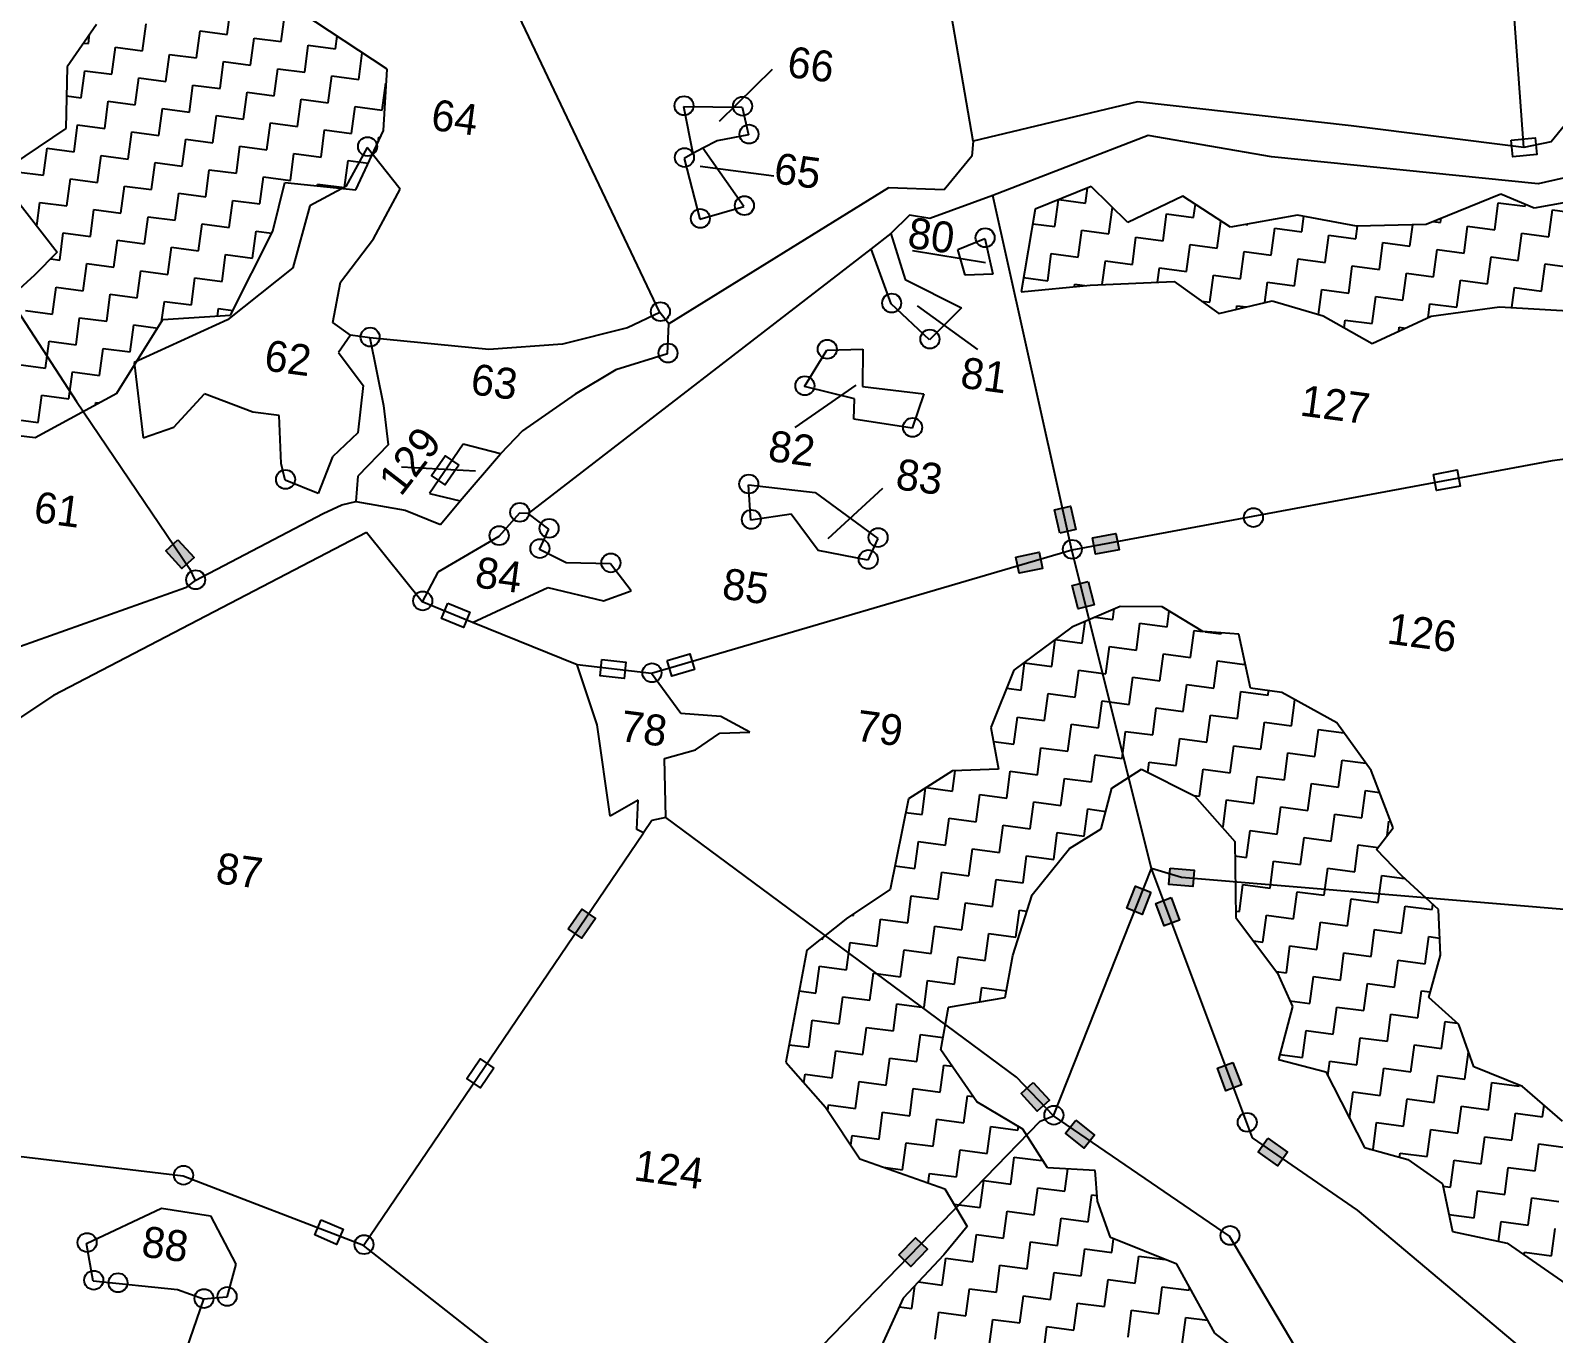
# Model space of a CAD drawing. Header units: metres. Extents: x 291285 to 296393, y 1982985 to 1990470.
# Drawn here: x 293121 to 294033, y 1985401 to 1986181 of the extents above; entities that cross this region are included whole.
import ezdxf

# ---------------------------------------------------------------- set-up
doc = ezdxf.new("R2010")
doc.units = ezdxf.units.M
for name, color, linetype in [('POLY_HATCH', 12, 'Continuous'), ('POLY_PARCEL', 6, 'Continuous'), ('POLY_WATER', 4, 'Continuous'), ('SYM_STONE', 1, 'Continuous'), ('TEXT_PARCEL', 7, 'Continuous')]:
    doc.layers.add(name, color=color, linetype=linetype)
doc.styles.get("Standard").update_dxf_attribs({"font": 'simplex.shx'})
doc.styles.add('TEXT_MAP', font='')
doc.styles.get('TEXT_MAP').set_extended_font_data('Kruti Dev 050')
doc.dimstyles.get("Standard").update_dxf_attribs({"dimtxt": 0.18, "dimasz": 0.18, "dimexe": 0.18, "dimexo": 0.0625, "dimgap": 0.09, "dimtad": 0, "dimtih": 1, "dimtoh": 1, "dimdec": 4, "dimzin": 0, "dimdsep": 46, "dimtxsty": 'Standard', "dimcen": 0.09, "dimadec": 0, "dimazin": 0, "dimtfac": 1, "dimtdec": 4, "dimtofl": 0, "dimtmove": 0, "dimatfit": 3, "dimfxl": 1, "dimtolj": 1, "dimtzin": 0, "dimarcsym": 0})

msp = doc.modelspace()

# ---------------------------------------------------------------- hatches: boundary and pattern name
for points in [[(293743.93, 1985896.41), (293734.26, 1985894.25), (293737.38, 1985880.28), (293747.05, 1985882.43)], [(293772.92, 1985870.32), (293771.1, 1985880.06), (293757.03, 1985877.44), (293758.84, 1985867.7)], [(293211.74, 1985859.04), (293219.08, 1985865.69), (293209.47, 1985876.31), (293202.13, 1985869.66)], [(293727.11, 1985859.21), (293725.07, 1985868.91), (293711.06, 1985865.95), (293713.1, 1985856.26)], [(293748.4, 1985834.95), (293758.01, 1985837.35), (293754.54, 1985851.24), (293744.93, 1985848.85)], [(293817.07, 1985668.7), (293817.9, 1985678.57), (293803.63, 1985679.78), (293802.8, 1985669.91)], [(293777.53, 1985655.72), (293786.74, 1985652.08), (293792.01, 1985665.4), (293782.8, 1985669.04)], [(293799.89, 1985645.19), (293809.17, 1985648.67), (293804.14, 1985662.08), (293794.87, 1985658.6)], [(293459.47, 1985649.53), (293451.35, 1985655.2), (293443.16, 1985643.45), (293451.28, 1985637.78)], [(293836.88, 1985546.5), (293846.16, 1985549.97), (293841.13, 1985563.38), (293831.86, 1985559.91)], [(293723.98, 1985534.21), (293731.27, 1985540.91), (293721.58, 1985551.45), (293714.29, 1985544.75)], [(293752.01, 1985512.2), (293758.21, 1985519.93), (293747.04, 1985528.89), (293740.84, 1985521.17)], [(293867.92, 1985501.62), (293873.71, 1985509.66), (293862.09, 1985518.02), (293856.3, 1985509.98)], [(293658.17, 1985451.62), (293651.06, 1985458.52), (293641.09, 1985448.24), (293648.2, 1985441.34)]]:
    msp.add_hatch(color=256).paths.add_polyline_path(points)

# ---------------------------------------------------------------- linework, layer by layer
for points in [[(294007.76, 1986115.43), (294022.01, 1986116.88), (294023.01, 1986107.02), (294008.76, 1986105.58)], [(293377.57, 1985920.91), (293369.45, 1985909.11), (293361.29, 1985914.73), (293369.41, 1985926.53)], [(293961.23, 1985915.47), (293975.31, 1985918.09), (293977.12, 1985908.35), (293963.05, 1985905.73)], [(293737.38, 1985880.28), (293734.26, 1985894.25), (293743.93, 1985896.41), (293747.05, 1985882.43)], [(293757.03, 1985877.44), (293771.1, 1985880.06), (293772.92, 1985870.32), (293758.84, 1985867.7)], [(293209.47, 1985876.31), (293219.08, 1985865.69), (293211.74, 1985859.04), (293202.13, 1985869.66)], [(293711.06, 1985865.95), (293725.07, 1985868.91), (293727.11, 1985859.21), (293713.1, 1985856.26)], [(293754.54, 1985851.24), (293758.01, 1985837.35), (293748.4, 1985834.95), (293744.93, 1985848.85)], [(293370.97, 1985838.29), (293384.24, 1985832.91), (293380.51, 1985823.73), (293367.24, 1985829.11)], [(293502.3, 1985804.08), (293516.04, 1985808.11), (293518.83, 1985798.61), (293505.09, 1985794.58)], [(293463.35, 1985804.63), (293477.59, 1985803.12), (293476.55, 1985793.27), (293462.31, 1985794.78)], [(293803.63, 1985679.78), (293817.9, 1985678.57), (293817.07, 1985668.7), (293802.8, 1985669.91)], [(293792.01, 1985665.4), (293786.74, 1985652.08), (293777.53, 1985655.72), (293782.8, 1985669.04)], [(293804.14, 1985662.08), (293809.17, 1985648.67), (293799.89, 1985645.19), (293794.87, 1985658.6)], [(293443.16, 1985643.45), (293451.35, 1985655.2), (293459.47, 1985649.53), (293451.28, 1985637.78)], [(293398.65, 1985559.97), (293390.52, 1985548.18), (293382.36, 1985553.8), (293390.49, 1985565.59)], [(293841.13, 1985563.38), (293846.16, 1985549.97), (293836.88, 1985546.5), (293831.86, 1985559.91)], [(293721.58, 1985551.45), (293731.27, 1985540.91), (293723.98, 1985534.21), (293714.29, 1985544.75)], [(293747.04, 1985528.89), (293758.21, 1985519.93), (293752.01, 1985512.2), (293740.84, 1985521.17)], [(293862.09, 1985518.02), (293873.71, 1985509.66), (293867.92, 1985501.62), (293856.3, 1985509.98)], [(293295.3, 1985469.26), (293308.43, 1985463.56), (293304.48, 1985454.47), (293291.35, 1985460.18)], [(293641.09, 1985448.24), (293651.06, 1985458.52), (293658.17, 1985451.62), (293648.2, 1985441.34)]]:
    msp.add_lwpolyline(points, close=True)
at = {"layer": 'POLY_HATCH', "linetype": 'Continuous'}
for p, q in [((293238.93, 1986178.79), (293241.07, 1986194.98)), ((293271.31, 1986174.51), (293273.45, 1986190.7)), ((293155.82, 1986173.31), (293156.57, 1986178.98)), ((293188.2, 1986169.03), (293190.35, 1986185.22)), ((293220.59, 1986164.74), (293222.73, 1986180.93)), ((293222.73, 1986180.93), (293238.93, 1986178.79)), ((293152.94, 1986173.69), (293155.82, 1986173.31)), ((293169.87, 1986154.98), (293172.01, 1986171.17)), ((293172.01, 1986171.17), (293188.2, 1986169.03)), ((293252.98, 1986160.46), (293255.12, 1986176.65)), ((293255.12, 1986176.65), (293271.31, 1986174.51)), ((293285.36, 1986156.17), (293287.5, 1986172.36)), ((293287.5, 1986172.36), (293303.7, 1986170.22)), ((293303.7, 1986170.22), (293304.69, 1986177.71)), ((293202.25, 1986150.69), (293204.4, 1986166.88)), ((293204.4, 1986166.88), (293220.59, 1986164.74)), ((293234.64, 1986146.4), (293236.78, 1986162.6)), ((293236.78, 1986162.6), (293252.98, 1986160.46)), ((293317.75, 1986151.89), (293319.85, 1986167.75)), ((293151.53, 1986140.92), (293153.67, 1986157.12)), ((293153.67, 1986157.12), (293169.87, 1986154.98)), ((293183.92, 1986136.64), (293186.06, 1986152.83)), ((293186.06, 1986152.83), (293202.25, 1986150.69)), ((293267.03, 1986142.12), (293269.17, 1986158.31)), ((293269.17, 1986158.31), (293285.36, 1986156.17)), ((293299.41, 1986137.83), (293301.56, 1986154.03)), ((293301.56, 1986154.03), (293317.75, 1986151.89)), ((293216.3, 1986132.35), (293218.45, 1986148.55)), ((293218.45, 1986148.55), (293234.64, 1986146.4)), ((293248.69, 1986128.07), (293250.83, 1986144.26)), ((293250.83, 1986144.26), (293267.03, 1986142.12)), ((293331.8, 1986133.55), (293333.94, 1986149.74)), ((293333.94, 1986149.74), (293334.21, 1986149.71)), ((293142.78, 1986142.08), (293151.53, 1986140.92)), ((293165.58, 1986122.59), (293167.73, 1986138.78)), ((293167.73, 1986138.78), (293183.92, 1986136.64)), ((293197.97, 1986118.3), (293200.11, 1986134.5)), ((293200.11, 1986134.5), (293216.3, 1986132.35)), ((293281.08, 1986123.78), (293283.22, 1986139.98)), ((293283.22, 1986139.98), (293299.41, 1986137.83)), ((293313.46, 1986119.5), (293315.61, 1986135.69)), ((293315.61, 1986135.69), (293331.8, 1986133.55)), ((293147.25, 1986108.54), (293149.39, 1986124.73)), ((293149.39, 1986124.73), (293165.58, 1986122.59)), ((293230.36, 1986114.02), (293232.5, 1986130.21)), ((293232.5, 1986130.21), (293248.69, 1986128.07)), ((293262.74, 1986109.73), (293264.88, 1986125.93)), ((293264.88, 1986125.93), (293281.08, 1986123.78)), ((293179.63, 1986104.25), (293181.78, 1986120.45)), ((293181.78, 1986120.45), (293197.97, 1986118.3)), ((293212.02, 1986099.97), (293214.16, 1986116.16)), ((293214.16, 1986116.16), (293230.36, 1986114.02)), ((293295.13, 1986105.45), (293297.27, 1986121.64)), ((293297.27, 1986121.64), (293313.46, 1986119.5)), ((293329.25, 1986114.29), (293329.66, 1986117.36)), ((293329.66, 1986117.36), (293330.62, 1986117.23)), ((293128.91, 1986094.49), (293131.05, 1986110.68)), ((293131.05, 1986110.68), (293147.25, 1986108.54)), ((293161.3, 1986090.2), (293163.44, 1986106.4)), ((293163.44, 1986106.4), (293179.63, 1986104.25)), ((293244.41, 1986095.68), (293246.55, 1986111.88)), ((293246.55, 1986111.88), (293262.74, 1986109.73)), ((293276.79, 1986091.4), (293278.93, 1986107.59)), ((293278.93, 1986107.59), (293295.13, 1986105.45)), ((293193.68, 1986085.92), (293195.83, 1986102.11)), ((293195.83, 1986102.11), (293212.02, 1986099.97)), ((293226.07, 1986081.63), (293228.21, 1986097.83)), ((293228.21, 1986097.83), (293244.41, 1986095.68)), ((293309.18, 1986087.11), (293311.32, 1986103.31)), ((293311.32, 1986103.31), (293323.4, 1986101.71)), ((293112.72, 1986096.63), (293128.91, 1986094.49)), ((293142.96, 1986076.15), (293145.1, 1986092.35)), ((293145.1, 1986092.35), (293161.3, 1986090.2)), ((293175.35, 1986071.87), (293177.49, 1986088.06)), ((293177.49, 1986088.06), (293193.68, 1986085.92)), ((293258.46, 1986077.35), (293260.6, 1986093.54)), ((293260.6, 1986093.54), (293276.79, 1986091.4)), ((293292.85, 1986088.23), (293292.99, 1986089.26)), ((293292.99, 1986089.26), (293309.18, 1986087.11)), ((293207.73, 1986067.58), (293209.88, 1986083.78)), ((293209.88, 1986083.78), (293226.07, 1986081.63)), ((293240.12, 1986063.3), (293242.26, 1986079.49)), ((293242.26, 1986079.49), (293258.46, 1986077.35)), ((293734.48, 1986063.79), (293736.61, 1986079.85)), ((293736.87, 1986079.95), (293752.82, 1986077.84)), ((293752.82, 1986077.84), (293754.01, 1986086.87)), ((293124.91, 1986064.23), (293126.77, 1986078.29)), ((293126.77, 1986078.29), (293142.96, 1986076.15)), ((293157.01, 1986057.82), (293159.16, 1986074.01)), ((293159.16, 1986074.01), (293175.35, 1986071.87)), ((293189.4, 1986053.53), (293191.54, 1986069.72)), ((293191.54, 1986069.72), (293207.73, 1986067.58)), ((293766.87, 1986059.51), (293768.96, 1986075.26)), ((293799.26, 1986055.22), (293801.4, 1986071.42)), ((293801.4, 1986071.42), (293817.59, 1986069.27)), ((293817.59, 1986069.27), (293818.63, 1986077.13)), ((293882.36, 1986060.7), (293883.59, 1986069.95)), ((293997.86, 1986061.9), (294000, 1986078.09)), ((294000, 1986078.09), (294016.19, 1986075.95)), ((294016.19, 1986075.95), (294016.32, 1986076.92)), ((294030.25, 1986057.61), (294032.39, 1986073.81)), ((294032.39, 1986073.81), (294048.58, 1986071.66)), ((293221.79, 1986049.25), (293223.93, 1986065.44)), ((293223.93, 1986065.44), (293240.12, 1986063.3)), ((293254.17, 1986044.96), (293256.31, 1986061.15)), ((293256.31, 1986061.15), (293265.61, 1986059.92)), ((293721.32, 1986065.54), (293734.48, 1986063.79)), ((293748.53, 1986045.46), (293750.68, 1986061.65)), ((293750.68, 1986061.65), (293766.87, 1986059.51)), ((293831.64, 1986050.94), (293833.79, 1986067.13)), ((293833.79, 1986067.13), (293833.91, 1986067.12)), ((293849.03, 1986065.11), (293849.98, 1986064.99)), ((293849.98, 1986064.99), (293850.02, 1986065.29)), ((293864.03, 1986046.65), (293866.17, 1986062.85)), ((293866.17, 1986062.85), (293882.36, 1986060.7)), ((293914.75, 1986056.42), (293915.77, 1986064.09)), ((293947.14, 1986052.13), (293948.82, 1986064.85)), ((293961.1, 1986066.76), (293965.47, 1986066.18)), ((293965.47, 1986066.18), (293965.8, 1986068.67)), ((293979.52, 1986047.85), (293981.67, 1986064.04)), ((293981.67, 1986064.04), (293997.86, 1986061.9)), ((293138.68, 1986043.77), (293140.82, 1986059.96)), ((293140.82, 1986059.96), (293157.01, 1986057.82)), ((293171.06, 1986039.48), (293173.21, 1986055.67)), ((293173.21, 1986055.67), (293189.4, 1986053.53)), ((293203.45, 1986035.2), (293205.59, 1986051.39)), ((293205.59, 1986051.39), (293221.79, 1986049.25)), ((293780.92, 1986041.17), (293783.06, 1986057.37)), ((293783.06, 1986057.37), (293799.26, 1986055.22)), ((293813.31, 1986036.89), (293815.45, 1986053.08)), ((293815.45, 1986053.08), (293831.64, 1986050.94)), ((293896.42, 1986042.37), (293898.56, 1986058.56)), ((293898.56, 1986058.56), (293914.75, 1986056.42)), ((293928.8, 1986038.08), (293930.94, 1986054.28)), ((293930.94, 1986054.28), (293947.14, 1986052.13)), ((294011.91, 1986043.56), (294014.05, 1986059.76)), ((294014.05, 1986059.76), (294030.25, 1986057.61)), ((293133.25, 1986044.48), (293138.68, 1986043.77)), ((293235.84, 1986030.91), (293237.98, 1986047.1)), ((293237.98, 1986047.1), (293254.17, 1986044.96)), ((293730.2, 1986031.41), (293732.34, 1986047.6)), ((293732.34, 1986047.6), (293748.53, 1986045.46)), ((293762.85, 1986029.09), (293764.73, 1986043.32)), ((293764.73, 1986043.32), (293780.92, 1986041.17)), ((293845.69, 1986032.6), (293847.84, 1986048.8)), ((293847.84, 1986048.8), (293864.03, 1986046.65)), ((293878.08, 1986028.32), (293880.22, 1986044.51)), ((293880.22, 1986044.51), (293896.42, 1986042.37)), ((293961.19, 1986033.8), (293963.33, 1986049.99)), ((293963.33, 1986049.99), (293979.52, 1986047.85)), ((293993.57, 1986029.51), (293995.72, 1986045.71)), ((293995.72, 1986045.71), (294011.91, 1986043.56)), ((293152.73, 1986025.43), (293154.87, 1986041.62)), ((293154.87, 1986041.62), (293171.06, 1986039.48)), ((293185.11, 1986021.15), (293187.26, 1986037.34)), ((293187.26, 1986037.34), (293203.45, 1986035.2)), ((293715.82, 1986033.31), (293730.2, 1986031.41)), ((293795.98, 1986030.49), (293797.11, 1986039.03)), ((293797.11, 1986039.03), (293813.31, 1986036.89)), ((293827.36, 1986018.55), (293829.5, 1986034.75)), ((293829.5, 1986034.75), (293845.69, 1986032.6)), ((293910.47, 1986024.03), (293912.61, 1986040.23)), ((293912.61, 1986040.23), (293928.8, 1986038.08)), ((293942.85, 1986019.75), (293944.99, 1986035.94)), ((293944.99, 1986035.94), (293961.19, 1986033.8)), ((294025.96, 1986025.23), (294028.1, 1986041.42)), ((294028.1, 1986041.42), (294044.3, 1986039.28)), ((293134.39, 1986011.38), (293136.53, 1986027.57)), ((293136.53, 1986027.57), (293152.73, 1986025.43)), ((293217.5, 1986016.86), (293219.64, 1986033.05)), ((293219.64, 1986033.05), (293235.84, 1986030.91)), ((293746.21, 1986027.86), (293746.39, 1986029.26)), ((293746.39, 1986029.26), (293752.42, 1986028.47)), ((293860.28, 1986018.29), (293861.89, 1986030.46)), ((293861.89, 1986030.46), (293878.08, 1986028.32)), ((293892.29, 1986011.17), (293894.27, 1986026.18)), ((293894.27, 1986026.18), (293910.47, 1986024.03)), ((293975.24, 1986015.46), (293977.38, 1986031.66)), ((293977.38, 1986031.66), (293993.57, 1986029.51)), ((294008.18, 1986015.35), (294009.77, 1986027.37)), ((294009.77, 1986027.37), (294025.96, 1986025.23)), ((293166.78, 1986007.09), (293168.92, 1986023.29)), ((293168.92, 1986023.29), (293185.11, 1986021.15)), ((293199.7, 1986006.84), (293201.31, 1986019)), ((293201.31, 1986019), (293217.5, 1986016.86)), ((293822.25, 1986019.23), (293827.36, 1986018.55)), ((293843.26, 1986014.24), (293843.55, 1986016.41)), ((293843.55, 1986016.41), (293849.22, 1986015.66)), ((293924.52, 1986005.7), (293926.66, 1986021.89)), ((293926.66, 1986021.89), (293942.85, 1986019.75)), ((293957.94, 1986009.27), (293959.05, 1986017.61)), ((293959.05, 1986017.61), (293975.24, 1986015.46)), ((293118.2, 1986013.52), (293134.39, 1986011.38)), ((293148.44, 1985993.04), (293150.59, 1986009.24)), ((293150.59, 1986009.24), (293166.78, 1986007.09)), ((293233.1, 1986010.26), (293233.69, 1986014.72)), ((293233.69, 1986014.72), (293242.29, 1986013.58)), ((293907.72, 1986003.28), (293908.32, 1986007.84)), ((293908.32, 1986007.84), (293924.52, 1986005.7)), ((293180.83, 1985988.76), (293182.97, 1986004.95)), ((293182.97, 1986004.95), (293197.32, 1986003.05)), ((293940.4, 1986001.18), (293940.71, 1986003.55)), ((293940.71, 1986003.55), (293944.47, 1986003.06)), ((293130.11, 1985978.99), (293132.25, 1985995.19)), ((293132.25, 1985995.19), (293148.44, 1985993.04)), ((293162.49, 1985974.71), (293164.64, 1985990.9)), ((293164.64, 1985990.9), (293180.83, 1985988.76)), ((293113.91, 1985981.14), (293130.11, 1985978.99)), ((293144.16, 1985960.66), (293146.3, 1985976.85)), ((293146.3, 1985976.85), (293162.49, 1985974.71)), ((293125.82, 1985946.61), (293127.96, 1985962.8)), ((293127.96, 1985962.8), (293144.16, 1985960.66)), ((293160.17, 1985957.17), (293160.35, 1985958.52)), ((293160.35, 1985958.52), (293162.2, 1985958.27)), ((293109.63, 1985948.75), (293125.82, 1985946.61)), ((293769.26, 1985828.52), (293770.1, 1985834.89)), ((293801.65, 1985824.23), (293802.9, 1985833.73)), ((293750.93, 1985814.47), (293752.63, 1985827.38)), ((293758.58, 1985829.93), (293769.26, 1985828.52)), ((293783.31, 1985810.18), (293785.45, 1985826.38)), ((293785.45, 1985826.38), (293801.65, 1985824.23)), ((293732.59, 1985800.42), (293734.73, 1985816.61)), ((293734.73, 1985816.61), (293750.93, 1985814.47)), ((293815.7, 1985805.9), (293817.84, 1985822.09)), ((293817.84, 1985822.09), (293822.88, 1985821.43)), ((293824.52, 1985821.21), (293834.03, 1985819.95)), ((293834.03, 1985819.95), (293834.11, 1985820.5)), ((293764.98, 1985796.13), (293767.12, 1985812.33)), ((293767.12, 1985812.33), (293783.31, 1985810.18)), ((293797.36, 1985791.85), (293799.5, 1985808.04)), ((293799.5, 1985808.04), (293815.7, 1985805.9)), ((293714.25, 1985786.37), (293716.4, 1985802.56)), ((293716.4, 1985802.56), (293732.59, 1985800.42)), ((293746.64, 1985782.08), (293748.78, 1985798.28)), ((293748.78, 1985798.28), (293764.98, 1985796.13)), ((293829.75, 1985787.56), (293831.89, 1985803.76)), ((293831.89, 1985803.76), (293848.08, 1985801.61)), ((293848.08, 1985801.61), (293848.25, 1985802.89)), ((293705.67, 1985787.5), (293714.25, 1985786.37)), ((293779.03, 1985777.8), (293781.17, 1985793.99)), ((293781.17, 1985793.99), (293797.36, 1985791.85)), ((293811.41, 1985773.51), (293813.56, 1985789.71)), ((293813.56, 1985789.71), (293829.75, 1985787.56)), ((293728.3, 1985768.03), (293730.45, 1985784.23)), ((293730.45, 1985784.23), (293746.64, 1985782.08)), ((293760.69, 1985763.75), (293762.83, 1985779.94)), ((293762.83, 1985779.94), (293779.03, 1985777.8)), ((293843.8, 1985769.23), (293845.94, 1985785.42)), ((293845.94, 1985785.42), (293862.13, 1985783.28)), ((293862.13, 1985783.28), (293862.49, 1985785.97)), ((293876.19, 1985764.94), (293878.25, 1985780.53)), ((293709.97, 1985753.98), (293712.11, 1985770.18)), ((293712.11, 1985770.18), (293728.3, 1985768.03)), ((293793.08, 1985759.46), (293795.22, 1985775.66)), ((293795.22, 1985775.66), (293811.41, 1985773.51)), ((293825.46, 1985755.18), (293827.61, 1985771.37)), ((293827.61, 1985771.37), (293843.8, 1985769.23)), ((293742.36, 1985749.7), (293744.5, 1985765.89)), ((293744.5, 1985765.89), (293760.69, 1985763.75)), ((293774.74, 1985745.41), (293776.88, 1985761.6)), ((293776.88, 1985761.6), (293793.08, 1985759.46)), ((293857.85, 1985750.89), (293859.99, 1985767.09)), ((293859.99, 1985767.09), (293876.19, 1985764.94)), ((293890.24, 1985746.61), (293892.38, 1985762.8)), ((293892.38, 1985762.8), (293907.61, 1985760.78)), ((293697.69, 1985755.61), (293709.97, 1985753.98)), ((293724.02, 1985735.65), (293726.16, 1985751.84)), ((293726.16, 1985751.84), (293742.36, 1985749.7)), ((293807.13, 1985741.13), (293809.27, 1985757.32)), ((293809.27, 1985757.32), (293825.46, 1985755.18)), ((293839.51, 1985736.84), (293841.66, 1985753.03)), ((293841.66, 1985753.03), (293857.85, 1985750.89)), ((293756.41, 1985731.36), (293758.55, 1985747.55)), ((293758.55, 1985747.55), (293774.74, 1985745.41)), ((293790.12, 1985737.1), (293790.93, 1985743.27)), ((293790.93, 1985743.27), (293807.13, 1985741.13)), ((293871.9, 1985732.56), (293874.04, 1985748.75)), ((293874.04, 1985748.75), (293890.24, 1985746.61)), ((293904.29, 1985728.27), (293906.43, 1985744.46)), ((293906.43, 1985744.46), (293920.73, 1985742.57)), ((293673.3, 1985725.88), (293674.9, 1985738.02)), ((293705.68, 1985721.6), (293707.83, 1985737.79)), ((293707.83, 1985737.79), (293724.02, 1985735.65)), ((293738.07, 1985717.31), (293740.21, 1985733.5)), ((293740.21, 1985733.5), (293756.41, 1985731.36)), ((293821.18, 1985722.79), (293823.32, 1985738.98)), ((293823.32, 1985738.98), (293839.51, 1985736.84)), ((293853.56, 1985718.51), (293855.71, 1985734.7)), ((293855.71, 1985734.7), (293871.9, 1985732.56)), ((293654.96, 1985711.83), (293657.06, 1985727.71)), ((293657.48, 1985727.97), (293673.3, 1985725.88)), ((293687.35, 1985707.55), (293689.49, 1985723.74)), ((293689.49, 1985723.74), (293705.68, 1985721.6)), ((293817.61, 1985723.26), (293821.18, 1985722.79)), ((293885.95, 1985714.22), (293888.09, 1985730.41)), ((293888.09, 1985730.41), (293904.29, 1985728.27)), ((293918.34, 1985709.94), (293920.48, 1985726.13)), ((293920.48, 1985726.13), (293928.9, 1985725.02)), ((293719.73, 1985703.26), (293721.88, 1985719.45)), ((293721.88, 1985719.45), (293738.07, 1985717.31)), ((293752.12, 1985698.98), (293754.26, 1985715.17)), ((293754.26, 1985715.17), (293764.97, 1985713.75)), ((293835.23, 1985704.46), (293837.37, 1985720.65)), ((293837.37, 1985720.65), (293853.56, 1985718.51)), ((293867.62, 1985700.17), (293869.76, 1985716.36)), ((293869.76, 1985716.36), (293885.95, 1985714.22)), ((293645.17, 1985713.13), (293654.96, 1985711.83)), ((293669.01, 1985693.49), (293671.16, 1985709.69)), ((293671.16, 1985709.69), (293687.35, 1985707.55)), ((293701.4, 1985689.21), (293703.54, 1985705.4)), ((293703.54, 1985705.4), (293719.73, 1985703.26)), ((293900, 1985695.89), (293902.14, 1985712.08)), ((293902.14, 1985712.08), (293918.34, 1985709.94)), ((293933.38, 1985699.09), (293934.53, 1985707.79)), ((293934.53, 1985707.79), (293935.54, 1985707.66)), ((293733.79, 1985684.92), (293735.93, 1985701.12)), ((293735.93, 1985701.12), (293752.12, 1985698.98)), ((293834.29, 1985704.58), (293835.23, 1985704.46)), ((293849.28, 1985686.12), (293851.42, 1985702.31)), ((293851.42, 1985702.31), (293867.62, 1985700.17)), ((293881.67, 1985681.83), (293883.81, 1985698.03)), ((293883.81, 1985698.03), (293900, 1985695.89)), ((293650.68, 1985679.44), (293652.82, 1985695.64)), ((293652.82, 1985695.64), (293669.01, 1985693.49)), ((293683.06, 1985675.16), (293685.21, 1985691.35)), ((293685.21, 1985691.35), (293701.4, 1985689.21)), ((293715.45, 1985670.87), (293717.59, 1985687.07)), ((293717.59, 1985687.07), (293733.79, 1985684.92)), ((293842.32, 1985687.04), (293849.28, 1985686.12)), ((293914.05, 1985677.55), (293916.19, 1985693.74)), ((293916.19, 1985693.74), (293928.05, 1985692.17)), ((293638.7, 1985681.03), (293650.68, 1985679.44)), ((293863.33, 1985667.78), (293865.47, 1985683.98)), ((293865.47, 1985683.98), (293881.67, 1985681.83)), ((293895.72, 1985663.5), (293897.86, 1985679.69)), ((293897.86, 1985679.69), (293914.05, 1985677.55)), ((293664.73, 1985661.11), (293666.87, 1985677.3)), ((293666.87, 1985677.3), (293683.06, 1985675.16)), ((293697.11, 1985656.82), (293699.26, 1985673.02)), ((293699.26, 1985673.02), (293715.45, 1985670.87)), ((293844.99, 1985653.73), (293847.14, 1985669.93)), ((293847.14, 1985669.93), (293863.33, 1985667.78)), ((293928.1, 1985659.21), (293930.25, 1985675.41)), ((293930.25, 1985675.41), (293943.9, 1985673.6)), ((293646.39, 1985647.06), (293648.53, 1985663.25)), ((293648.53, 1985663.25), (293664.73, 1985661.11)), ((293877.38, 1985649.45), (293879.52, 1985665.64)), ((293879.52, 1985665.64), (293895.72, 1985663.5)), ((293909.77, 1985645.16), (293911.91, 1985661.36)), ((293911.91, 1985661.36), (293928.1, 1985659.21)), ((293612.57, 1985651.53), (293614.01, 1985651.34)), ((293614.01, 1985651.34), (293614.17, 1985652.59)), ((293678.78, 1985642.77), (293680.92, 1985658.97)), ((293680.92, 1985658.97), (293697.11, 1985656.82)), ((293711.16, 1985638.49), (293713.31, 1985654.68)), ((293713.31, 1985654.68), (293717.88, 1985654.08)), ((293842.87, 1985654.02), (293844.99, 1985653.73)), ((293859.05, 1985635.4), (293861.19, 1985651.59)), ((293861.19, 1985651.59), (293877.38, 1985649.45)), ((293942.15, 1985640.88), (293944.3, 1985657.07)), ((293944.3, 1985657.07), (293960.49, 1985654.93)), ((293960.49, 1985654.93), (293960.91, 1985658.07)), ((293628.06, 1985633.01), (293630.2, 1985649.2)), ((293630.2, 1985649.2), (293646.39, 1985647.06)), ((293660.44, 1985628.72), (293662.59, 1985644.92)), ((293662.59, 1985644.92), (293678.78, 1985642.77)), ((293891.43, 1985631.11), (293893.57, 1985647.31)), ((293893.57, 1985647.31), (293909.77, 1985645.16)), ((293923.82, 1985626.83), (293925.96, 1985643.02)), ((293925.96, 1985643.02), (293942.15, 1985640.88)), ((293594.61, 1985637.43), (293595.67, 1985637.29)), ((293595.67, 1985637.29), (293595.82, 1985638.4)), ((293609.72, 1985618.96), (293611.86, 1985635.15)), ((293611.86, 1985635.15), (293628.06, 1985633.01)), ((293692.83, 1985624.44), (293694.97, 1985640.63)), ((293694.97, 1985640.63), (293711.16, 1985638.49)), ((293853.41, 1985636.14), (293859.05, 1985635.4)), ((293873.1, 1985617.06), (293875.24, 1985633.26)), ((293875.24, 1985633.26), (293891.43, 1985631.11)), ((293956.2, 1985622.54), (293958.35, 1985638.74)), ((293958.35, 1985638.74), (293965.01, 1985637.85)), ((293642.11, 1985614.67), (293644.25, 1985630.86)), ((293644.25, 1985630.86), (293660.44, 1985628.72)), ((293674.49, 1985610.39), (293676.64, 1985626.58)), ((293676.64, 1985626.58), (293692.83, 1985624.44)), ((293905.48, 1985612.78), (293907.62, 1985628.97)), ((293907.62, 1985628.97), (293923.82, 1985626.83)), ((293937.87, 1985608.49), (293940.01, 1985624.69)), ((293940.01, 1985624.69), (293956.2, 1985622.54)), ((293591.39, 1985604.91), (293593.53, 1985621.1)), ((293593.53, 1985621.1), (293609.72, 1985618.96)), ((293623.77, 1985600.62), (293625.91, 1985616.81)), ((293625.91, 1985616.81), (293642.11, 1985614.67)), ((293866.93, 1985617.88), (293873.1, 1985617.06)), ((293887.15, 1985598.73), (293889.29, 1985614.92)), ((293889.29, 1985614.92), (293905.48, 1985612.78)), ((293581.46, 1985606.22), (293591.39, 1985604.91)), ((293656.16, 1985596.34), (293658.3, 1985612.53)), ((293658.3, 1985612.53), (293674.49, 1985610.39)), ((293689.57, 1985599.78), (293690.69, 1985608.24)), ((293690.69, 1985608.24), (293705.54, 1985606.28)), ((293919.53, 1985594.44), (293921.68, 1985610.63)), ((293921.68, 1985610.63), (293937.87, 1985608.49)), ((293951.92, 1985590.16), (293954.06, 1985606.35)), ((293954.06, 1985606.35), (293959.28, 1985605.66)), ((293605.44, 1985586.57), (293607.58, 1985602.76)), ((293607.58, 1985602.76), (293623.77, 1985600.62)), ((293637.82, 1985582.29), (293639.96, 1985598.48)), ((293639.96, 1985598.48), (293656.16, 1985596.34)), ((293875.28, 1985600.3), (293887.15, 1985598.73)), ((293901.2, 1985580.39), (293903.34, 1985596.58)), ((293903.34, 1985596.58), (293919.53, 1985594.44)), ((293587.1, 1985572.52), (293589.24, 1985588.71)), ((293589.24, 1985588.71), (293605.44, 1985586.57)), ((293933.58, 1985576.11), (293935.73, 1985592.3)), ((293935.73, 1985592.3), (293951.92, 1985590.16)), ((293965.97, 1985571.82), (293968.11, 1985588.01)), ((293968.11, 1985588.01), (293975.46, 1985587.04)), ((293619.49, 1985568.23), (293621.63, 1985584.43)), ((293621.63, 1985584.43), (293637.82, 1985582.29)), ((293651.87, 1985563.95), (293654.02, 1985580.14)), ((293654.02, 1985580.14), (293667.51, 1985578.36)), ((293882.86, 1985566.34), (293885, 1985582.53)), ((293885, 1985582.53), (293901.2, 1985580.39)), ((293915.25, 1985562.06), (293917.39, 1985578.25)), ((293917.39, 1985578.25), (293933.58, 1985576.11)), ((293575.41, 1985574.07), (293587.1, 1985572.52)), ((293601.15, 1985554.18), (293603.29, 1985570.38)), ((293603.29, 1985570.38), (293619.49, 1985568.23)), ((293869.2, 1985568.15), (293882.86, 1985566.34)), ((293947.63, 1985557.77), (293949.78, 1985573.96)), ((293949.78, 1985573.96), (293965.97, 1985571.82)), ((293980.02, 1985553.49), (293982.16, 1985569.68)), ((293982.16, 1985569.68), (293982.22, 1985569.67)), ((293633.54, 1985549.9), (293635.68, 1985566.09)), ((293635.68, 1985566.09), (293651.87, 1985563.95)), ((293665.92, 1985545.61), (293668.07, 1985561.81)), ((293668.07, 1985561.81), (293673.02, 1985561.15)), ((293897.89, 1985555.39), (293899.05, 1985564.2)), ((293899.05, 1985564.2), (293915.25, 1985562.06)), ((293929.3, 1985543.72), (293931.44, 1985559.91)), ((293931.44, 1985559.91), (293947.63, 1985557.77)), ((293584.28, 1985551.22), (293584.96, 1985556.33)), ((293584.96, 1985556.33), (293601.15, 1985554.18)), ((293615.2, 1985535.85), (293617.34, 1985552.04)), ((293617.34, 1985552.04), (293633.54, 1985549.9)), ((293961.68, 1985539.43), (293963.83, 1985555.63)), ((293963.83, 1985555.63), (293980.02, 1985553.49)), ((293994.07, 1985535.15), (293996.21, 1985551.34)), ((293996.21, 1985551.34), (294012.41, 1985549.2)), ((294012.41, 1985549.2), (294012.51, 1985549.95)), ((293647.59, 1985531.56), (293649.73, 1985547.76)), ((293649.73, 1985547.76), (293665.92, 1985545.61)), ((293679.97, 1985527.28), (293682.12, 1985543.47)), ((293682.12, 1985543.47), (293685.65, 1985543)), ((293910.99, 1985529.87), (293913.11, 1985545.86)), ((293913.11, 1985545.86), (293929.3, 1985543.72)), ((293943.35, 1985525.38), (293945.49, 1985541.58)), ((293945.49, 1985541.58), (293961.68, 1985539.43)), ((293598.55, 1985534.52), (293599.01, 1985537.99)), ((293599.01, 1985537.99), (293615.2, 1985535.85)), ((293629.25, 1985517.51), (293631.39, 1985533.71)), ((293631.39, 1985533.71), (293647.59, 1985531.56)), ((293975.73, 1985521.1), (293977.88, 1985537.29)), ((293977.88, 1985537.29), (293994.07, 1985535.15)), ((294008.12, 1985516.81), (294010.26, 1985533.01)), ((294010.26, 1985533.01), (294026.46, 1985530.86)), ((294026.46, 1985530.86), (294027.39, 1985537.94)), ((293661.64, 1985513.23), (293663.78, 1985529.42)), ((293663.78, 1985529.42), (293679.97, 1985527.28)), ((293694.02, 1985508.94), (293696.17, 1985525.14)), ((293696.17, 1985525.14), (293712.36, 1985522.99)), ((293712.36, 1985522.99), (293712.64, 1985525.14)), ((293925.01, 1985511.33), (293927.16, 1985527.53)), ((293927.16, 1985527.53), (293943.35, 1985525.38)), ((293957.4, 1985507.05), (293959.54, 1985523.24)), ((293959.54, 1985523.24), (293975.73, 1985521.1)), ((293612.3, 1985513.91), (293613.06, 1985519.66)), ((293613.06, 1985519.66), (293629.25, 1985517.51)), ((293643.3, 1985499.18), (293645.45, 1985515.37)), ((293645.45, 1985515.37), (293661.64, 1985513.23)), ((293989.79, 1985502.76), (293991.93, 1985518.96)), ((293991.93, 1985518.96), (294008.12, 1985516.81)), ((294022.17, 1985498.48), (294024.31, 1985514.67)), ((294024.31, 1985514.67), (294040.51, 1985512.53)), ((293675.69, 1985494.89), (293677.83, 1985511.09)), ((293677.83, 1985511.09), (293694.02, 1985508.94)), ((293708.08, 1985490.61), (293710.22, 1985506.8)), ((293710.22, 1985506.8), (293726.41, 1985504.66)), ((293726.41, 1985504.66), (293726.57, 1985505.87)), ((293922.9, 1985511.61), (293925.01, 1985511.33)), ((293940.87, 1985506.63), (293941.21, 1985509.19)), ((293941.21, 1985509.19), (293957.4, 1985507.05)), ((293971.45, 1985488.71), (293973.59, 1985504.91)), ((293973.59, 1985504.91), (293989.79, 1985502.76)), ((293631.98, 1985500.68), (293643.3, 1985499.18)), ((293658.73, 1985491.23), (293659.5, 1985497.03)), ((293659.5, 1985497.03), (293675.69, 1985494.89)), ((293740.46, 1985486.32), (293742.23, 1985499.68)), ((294003.84, 1985484.43), (294005.98, 1985500.62)), ((294005.98, 1985500.62), (294022.17, 1985498.48)), ((293689.74, 1985476.56), (293691.88, 1985492.75)), ((293691.88, 1985492.75), (293708.08, 1985490.61)), ((293722.13, 1985472.27), (293724.27, 1985488.46)), ((293724.27, 1985488.46), (293740.46, 1985486.32)), ((293966.89, 1985489.32), (293971.45, 1985488.71)), ((293985.5, 1985470.38), (293987.64, 1985486.57)), ((293987.64, 1985486.57), (294003.84, 1985484.43)), ((293674.01, 1985478.64), (293689.74, 1985476.56)), ((293754.51, 1985467.99), (293756.65, 1985484.18)), ((293756.65, 1985484.18), (293759.7, 1985483.78)), ((294017.89, 1985466.09), (294020.03, 1985482.29)), ((294020.03, 1985482.29), (294036.22, 1985480.14)), ((293703.79, 1985458.22), (293705.93, 1985474.41)), ((293705.93, 1985474.41), (293722.13, 1985472.27)), ((293736.18, 1985453.94), (293738.32, 1985470.13)), ((293738.32, 1985470.13), (293754.51, 1985467.99)), ((293970.44, 1985472.37), (293985.5, 1985470.38)), ((294000.11, 1985456.3), (294001.69, 1985468.23)), ((294001.69, 1985468.23), (294017.89, 1985466.09)), ((293685.45, 1985444.17), (293687.6, 1985460.36)), ((293687.6, 1985460.36), (293703.79, 1985458.22)), ((294031.94, 1985447.76), (294034.08, 1985463.95)), ((293717.84, 1985439.89), (293719.98, 1985456.08)), ((293719.98, 1985456.08), (293736.18, 1985453.94)), ((293750.23, 1985435.6), (293752.37, 1985451.79)), ((293752.37, 1985451.79), (293768.56, 1985449.65)), ((293768.56, 1985449.65), (293769.65, 1985457.87)), ((294015.51, 1985448.13), (294015.74, 1985449.9)), ((294015.74, 1985449.9), (294031.94, 1985447.76)), ((293667.12, 1985430.12), (293669.26, 1985446.31)), ((293669.26, 1985446.31), (293685.45, 1985444.17)), ((293699.51, 1985425.83), (293701.65, 1985442.03)), ((293701.65, 1985442.03), (293717.84, 1985439.89)), ((293782.61, 1985431.32), (293784.76, 1985447.51)), ((293784.76, 1985447.51), (293800.5, 1985445.43)), ((293652.77, 1985432.02), (293667.12, 1985430.12)), ((293731.89, 1985421.55), (293734.03, 1985437.74)), ((293734.03, 1985437.74), (293750.23, 1985435.6)), ((293764.28, 1985417.26), (293766.42, 1985433.46)), ((293766.42, 1985433.46), (293782.61, 1985431.32)), ((293648.78, 1985416.07), (293650.58, 1985429.66)), ((293681.17, 1985411.78), (293683.31, 1985427.98)), ((293683.31, 1985427.98), (293699.51, 1985425.83)), ((293713.56, 1985407.5), (293715.7, 1985423.69)), ((293715.7, 1985423.69), (293731.89, 1985421.55)), ((293796.66, 1985412.98), (293798.81, 1985429.17)), ((293798.81, 1985429.17), (293815, 1985427.03)), ((293815, 1985427.03), (293815.21, 1985428.59)), ((293641.35, 1985417.05), (293648.78, 1985416.07)), ((293662.83, 1985397.73), (293664.98, 1985413.93)), ((293664.98, 1985413.93), (293681.17, 1985411.78)), ((293745.94, 1985403.21), (293748.08, 1985419.41)), ((293748.08, 1985419.41), (293764.28, 1985417.26)), ((293778.33, 1985398.93), (293780.47, 1985415.12)), ((293780.47, 1985415.12), (293796.66, 1985412.98)), ((293695.22, 1985393.45), (293697.36, 1985409.64)), ((293697.36, 1985409.64), (293713.56, 1985407.5)), ((293727.61, 1985389.16), (293729.75, 1985405.36)), ((293729.75, 1985405.36), (293745.94, 1985403.21)), ((293810.71, 1985394.64), (293812.86, 1985410.84)), ((293812.86, 1985410.84), (293825.98, 1985409.1))]:
    msp.add_line(p, q, dxfattribs=at)
at = {"layer": 'POLY_HATCH'}
for p, q in [((293334.7, 1986157.99), (293283.14, 1986191.87)), ((293160.59, 1986184.84), (293143.1, 1986159.34)), ((293143.1, 1986159.34), (293142.42, 1986122.47)), ((293332.52, 1986121.32), (293334.7, 1986157.99)), ((293142.42, 1986122.47), (293101.01, 1986094.8)), ((293316, 1986085.79), (293332.52, 1986121.32)), ((293101.01, 1986094.8), (293137.21, 1986048.49)), ((293266.22, 1986061.14), (293273.51, 1986090.27)), ((293273.51, 1986090.27), (293316, 1986085.79)), ((293756.24, 1986087.77), (293722.81, 1986074.28)), ((293778.17, 1986066.2), (293756.24, 1986087.77)), ((293811.15, 1986082.03), (293778.17, 1986066.2)), ((293839.57, 1986063.41), (293811.15, 1986082.03)), ((294001.54, 1986083.12), (293956.83, 1986065.04)), ((294021.41, 1986074.78), (294001.54, 1986083.12)), ((294049.15, 1986079.87), (294021.41, 1986074.78)), ((293722.81, 1986074.28), (293714.35, 1986024.73)), ((293879.8, 1986070.66), (293839.57, 1986063.41)), ((293915.15, 1986064.08), (293879.8, 1986070.66)), ((293240.88, 1986010.77), (293266.22, 1986061.14)), ((293956.83, 1986065.04), (293915.15, 1986064.08)), ((293137.21, 1986048.49), (293123.56, 1986034.67)), ((293123.56, 1986034.67), (293099.73, 1986013.06)), ((293714.35, 1986024.73), (293755.68, 1986028.79)), ((293755.68, 1986028.79), (293805.91, 1986030.9)), ((293805.91, 1986030.9), (293832.73, 1986011.74)), ((293832.73, 1986011.74), (293864.62, 1986019.33)), ((293864.62, 1986019.33), (293895.07, 1986010.34)), ((293959.86, 1986010.15), (294000.64, 1986015.81)), ((294000.64, 1986015.81), (294048.68, 1986012.88)), ((293172.94, 1985964.13), (293200.49, 1986008.11)), ((293200.49, 1986008.11), (293240.88, 1986010.77)), ((293895.07, 1986010.34), (293924.54, 1985993.87)), ((293924.54, 1985993.87), (293959.86, 1986010.15)), ((293124.04, 1985937.45), (293172.94, 1985964.13)), ((293081.65, 1985942.68), (293124.04, 1985937.45)), ((293773.54, 1985836.36), (293744.64, 1985823.95)), ((293798.78, 1985836.27), (293773.54, 1985836.36)), ((293823.05, 1985821.32), (293798.78, 1985836.27)), ((293744.64, 1985823.95), (293710, 1985798.3)), ((293844.59, 1985819.72), (293823.05, 1985821.32)), ((293851.59, 1985787.56), (293844.59, 1985819.72)), ((293710, 1985798.3), (293696.2, 1985763.9)), ((293870.47, 1985784.81), (293851.59, 1985787.56)), ((293903.33, 1985766.72), (293870.47, 1985784.81)), ((293696.2, 1985763.9), (293700.66, 1985739.07)), ((293923.82, 1985738.28), (293903.33, 1985766.72)), ((293673.26, 1985737.95), (293646.8, 1985721.22)), ((293700.66, 1985739.07), (293673.26, 1985737.95)), ((293768.65, 1985727.58), (293786.4, 1985738.97)), ((293786.4, 1985738.97), (293818.05, 1985723.04)), ((293937.01, 1985703.8), (293923.82, 1985738.28)), ((293762.17, 1985703.2), (293768.65, 1985727.58)), ((293818.05, 1985723.04), (293842.17, 1985695.62)), ((293646.8, 1985721.22), (293635.86, 1985666.95)), ((293743.36, 1985691.45), (293762.17, 1985703.2)), ((293927.05, 1985690.88), (293937.01, 1985703.8)), ((293720.94, 1985663.69), (293743.36, 1985691.45)), ((293842.17, 1985695.62), (293842.93, 1985650.29)), ((293942.22, 1985675.13), (293927.05, 1985690.88)), ((293964.3, 1985654.97), (293942.22, 1985675.13)), ((293635.86, 1985666.95), (293610.38, 1985650.08)), ((293709.4, 1985627.49), (293720.94, 1985663.69)), ((293610.38, 1985650.08), (293586.05, 1985630.57)), ((293842.93, 1985650.29), (293867.74, 1985616.78)), ((293965.43, 1985627.59), (293964.3, 1985654.97)), ((293586.05, 1985630.57), (293573.43, 1985563.53)), ((293704.82, 1985602.36), (293709.4, 1985627.49)), ((293958.33, 1985602.29), (293965.43, 1985627.59)), ((293867.74, 1985616.78), (293876.86, 1985596.84)), ((293666.17, 1985571), (293670.81, 1985596.61)), ((293670.81, 1985596.61), (293704.82, 1985602.36)), ((293876.86, 1985596.84), (293868.42, 1985565.22)), ((293976.45, 1985586.16), (293958.33, 1985602.29)), ((293985.34, 1985560.75), (293976.45, 1985586.16)), ((293687.81, 1985539.9), (293666.17, 1985571)), ((293573.43, 1985563.53), (293597.12, 1985536.66)), ((293868.42, 1985565.22), (293896.69, 1985557.74)), ((294014.55, 1985549.13), (293985.34, 1985560.75)), ((293896.69, 1985557.74), (293919.94, 1985512.43)), ((294038.54, 1985528.22), (294014.55, 1985549.13)), ((293597.12, 1985536.66), (293617.78, 1985505.69)), ((293715.39, 1985523.51), (293687.81, 1985539.9)), ((293730.08, 1985500.33), (293715.39, 1985523.51)), ((293617.78, 1985505.69), (293668.65, 1985487.72)), ((293919.94, 1985512.43), (293945.75, 1985505.27)), ((293945.75, 1985505.27), (293966.58, 1985490.77)), ((293758.63, 1985498.8), (293730.08, 1985500.33)), ((293759.94, 1985480.39), (293758.63, 1985498.8)), ((293668.65, 1985487.72), (293681.93, 1985465.23)), ((293966.58, 1985490.77), (293972.56, 1985462.25)), ((293767.81, 1985458.61), (293759.94, 1985480.39)), ((293681.93, 1985465.23), (293667.94, 1985448.34)), ((293807.45, 1985442.62), (293767.81, 1985458.61)), ((293972.56, 1985462.25), (294005.37, 1985455.16)), ((294005.37, 1985455.16), (294044.99, 1985427.68)), ((293667.94, 1985448.34), (293643.75, 1985422.31)), ((293830.24, 1985401.38), (293807.45, 1985442.62)), ((293643.75, 1985422.31), (293630.73, 1985393.8)), ((293859.08, 1985379.33), (293830.24, 1985401.38))]:
    msp.add_line(p, q, dxfattribs=at)
at = {"layer": 'POLY_PARCEL'}
for p, q in [((294015.38, 1986111.23), (293987.29, 1986493.79)), ((293685.55, 1986114.84), (293646.6, 1986343.24)), ((293498.07, 1986012.37), (293341.55, 1986341.76)), ((293512.22, 1986135.67), (293517.79, 1986107.48)), ((293512.22, 1986135.67), (293547.25, 1986135.38)), ((293547.25, 1986135.38), (293551.13, 1986118.64)), ((293532.26, 1986115.2), (293523.71, 1986110.64)), ((293551.13, 1986118.64), (293532.26, 1986115.2)), ((293322.74, 1986111.2), (293309.95, 1986087.79)), ((293342.57, 1986086.24), (293322.74, 1986111.2)), ((293517.79, 1986107.48), (293512.46, 1986104.64)), ((293523.71, 1986110.64), (293517.79, 1986107.48)), ((293548.36, 1986075.85), (293523.71, 1986110.64)), ((293512.46, 1986104.64), (293521.98, 1986068.18)), ((293309.95, 1986087.79), (293288.44, 1986076.21)), ((293326.58, 1986056.54), (293342.57, 1986086.24)), ((293744.73, 1985870.11), (293697.34, 1986082.31)), ((293288.44, 1986076.21), (293278.19, 1986039.04)), ((293521.98, 1986068.18), (293548.36, 1986075.85)), ((293088.57, 1986051.51), (293148.76, 1985959.17)), ((293306.72, 1986030.52), (293326.58, 1986056.54)), ((293636.32, 1986059.65), (293644.94, 1986032.1)), ((293676.44, 1986050.06), (293692.49, 1986056.64)), ((293692.49, 1986056.64), (293697.39, 1986035.35)), ((293636.55, 1986017.54), (293624.43, 1986050.54)), ((293680.75, 1986034.7), (293676.44, 1986050.06)), ((293278.19, 1986039.04), (293239.09, 1986008.05)), ((293697.39, 1986035.35), (293680.75, 1986034.7)), ((293302.15, 1986006.42), (293306.72, 1986030.52)), ((293644.94, 1986032.1), (293678.55, 1986015.21)), ((293659.45, 1985995.98), (293636.55, 1986017.54)), ((293678.55, 1986015.21), (293659.45, 1985995.98)), ((293239.09, 1986008.05), (293183.29, 1985982.43)), ((293312.82, 1985998.89), (293302.15, 1986006.42)), ((293498.07, 1986012.37), (293478.52, 1986003.24)), ((293503.45, 1986005.67), (293498.07, 1986012.37)), ((293312.82, 1985998.89), (293305.5, 1985988.39)), ((293324.26, 1985997.17), (293312.82, 1985998.89)), ((293324.26, 1985997.17), (293332.56, 1985956.75)), ((293395.53, 1985990.31), (293324.26, 1985997.17)), ((293478.52, 1986003.24), (293439.64, 1985993.37)), ((293305.5, 1985988.39), (293320.29, 1985968.65)), ((293439.64, 1985993.37), (293395.53, 1985990.31)), ((293584.56, 1985968.06), (293598, 1985989.86)), ((293598, 1985989.86), (293619.58, 1985990.47)), ((293619.58, 1985990.47), (293619.28, 1985968.05)), ((293183.29, 1985982.43), (293188.59, 1985937.27)), ((293207.04, 1985943.72), (293225.3, 1985963.63)), ((293254.3, 1985952.68), (293225.3, 1985963.63)), ((293320.29, 1985968.65), (293317.15, 1985940.41)), ((293614.61, 1985960.78), (293584.56, 1985968.06)), ((293614.04, 1985948.54), (293614.61, 1985960.78)), ((293619.28, 1985968.05), (293656, 1985963.75)), ((293656, 1985963.75), (293649.08, 1985943.1)), ((293148.76, 1985959.17), (293216.41, 1985859.09)), ((293270.07, 1985950.79), (293254.3, 1985952.68)), ((293332.56, 1985956.75), (293335.35, 1985933.06)), ((293188.59, 1985937.27), (293207.04, 1985943.72)), ((293271.2, 1985921.99), (293270.07, 1985950.79)), ((293649.08, 1985943.1), (293614.04, 1985948.54)), ((293317.15, 1985940.41), (293301.99, 1985926.02)), ((293335.35, 1985933.06), (293317.25, 1985914.31)), ((293380.32, 1985933.64), (293360, 1985904.11)), ((293402.67, 1985927.71), (293380.32, 1985933.64)), ((293301.99, 1985926.02), (293293.35, 1985904.04)), ((294032.17, 1985923.64), (293744.73, 1985870.11)), ((294078.72, 1985929.44), (294032.17, 1985923.64)), ((293273.64, 1985911.98), (293271.2, 1985921.99)), ((293293.35, 1985904.04), (293273.64, 1985911.98)), ((293317.25, 1985914.31), (293315.86, 1985899.28)), ((293552.53, 1985888.03), (293551.03, 1985909.22)), ((293551.03, 1985909.22), (293590.9, 1985904.64)), ((293360, 1985904.11), (293378.4, 1985899.7)), ((293590.9, 1985904.64), (293628.44, 1985877.15)), ((293431.46, 1985882.67), (293419.22, 1985891.98)), ((293576.53, 1985891.66), (293552.53, 1985888.03)), ((293592.71, 1985869.92), (293576.53, 1985891.66)), ((293425.92, 1985870.59), (293431.46, 1985882.67)), ((293441.94, 1985862.58), (293425.92, 1985870.59)), ((293744.73, 1985870.11), (293493.03, 1985796.19)), ((293622.53, 1985864.03), (293592.71, 1985869.92)), ((293628.44, 1985877.15), (293622.53, 1985864.03)), ((293792.29, 1985679.58), (293744.73, 1985870.11)), ((293468.44, 1985861.98), (293441.94, 1985862.58)), ((293480.82, 1985845.83), (293468.44, 1985861.98)), ((293216.41, 1985859.09), (293219.81, 1985851.92)), ((293385.78, 1985826.87), (293430.82, 1985847.76)), ((293430.82, 1985847.76), (293464.16, 1985839.78)), ((293464.16, 1985839.78), (293480.82, 1985845.83)), ((293385.78, 1985826.87), (293355.75, 1985839.26)), ((293448.47, 1985801.52), (293385.78, 1985826.87)), ((293460.36, 1985765.5), (293448.47, 1985801.52)), ((293493.03, 1985796.19), (293448.47, 1985801.52)), ((293510.65, 1985772.34), (293493.03, 1985796.19)), ((293534.57, 1985770.62), (293510.65, 1985772.34)), ((293551.95, 1985761.21), (293534.57, 1985770.62)), ((293468.33, 1985710.87), (293460.36, 1985765.5)), ((293519.39, 1985750.63), (293533.91, 1985760.56)), ((293533.91, 1985760.56), (293551.95, 1985761.21)), ((293500.74, 1985745.32), (293519.39, 1985750.63)), ((293501.49, 1985710.02), (293500.74, 1985745.32)), ((293485.01, 1985720.5), (293468.33, 1985710.87)), ((293484.26, 1985702.96), (293485.01, 1985720.5)), ((293493.22, 1985708.25), (293488.22, 1985700.88)), ((293501.49, 1985710.02), (293493.22, 1985708.25)), ((293711.54, 1985554.66), (293501.49, 1985710.02)), ((293320.61, 1985453.9), (293488.22, 1985700.88)), ((293488.22, 1985700.88), (293484.26, 1985702.96)), ((293733.66, 1985531.38), (293792.29, 1985679.58)), ((293852.77, 1985518.22), (293792.29, 1985679.58)), ((293810.35, 1985674.24), (293792.29, 1985679.58)), ((294122.79, 1985647.87), (293810.35, 1985674.24)), ((293733.66, 1985531.38), (293711.54, 1985554.66)), ((293509.48, 1985305.46), (293725.65, 1985528.29)), ((293725.65, 1985528.29), (293733.66, 1985531.38)), ((293839.13, 1985459.38), (293733.66, 1985531.38)), ((293212.55, 1985495.44), (293046.38, 1985515.05)), ((293915.8, 1985474.95), (293852.77, 1985518.22)), ((293320.61, 1985453.9), (293212.55, 1985495.44)), ((293154.78, 1985455.14), (293199.69, 1985476.24)), ((293199.69, 1985476.24), (293228.92, 1985471.54)), ((293228.92, 1985471.54), (293244.08, 1985442.77)), ((294021.47, 1985386.11), (293915.8, 1985474.95)), ((293902.81, 1985352.03), (293839.13, 1985459.38)), ((293158.77, 1985432.6), (293154.78, 1985455.14)), ((293509.48, 1985305.46), (293320.61, 1985453.9)), ((293244.08, 1985442.77), (293238.65, 1985422.86)), ((293209.12, 1985427.33), (293158.77, 1985432.6)), ((293224.82, 1985421.63), (293209.12, 1985427.33)), ((293238.65, 1985422.86), (293224.82, 1985421.63)), ((293224.82, 1985421.63), (293214.42, 1985391.51))]:
    msp.add_line(p, q, dxfattribs=at)
at = {"layer": 'POLY_WATER'}
for p, q in [((294085.71, 1986180.99), (294031.57, 1986114.51)), ((293784.05, 1986138.56), (293685.55, 1986114.84)), ((293911.85, 1986124.18), (293784.05, 1986138.56)), ((293790.3, 1986118.35), (293697.34, 1986082.31)), ((293864.2, 1986105.46), (293790.3, 1986118.35)), ((294015.38, 1986111.23), (293911.85, 1986124.18)), ((293685.55, 1986114.84), (293684.83, 1986105.85)), ((294031.57, 1986114.51), (294015.38, 1986111.23)), ((293684.83, 1986105.85), (293668.29, 1986085.84)), ((294023.85, 1986089.47), (293864.2, 1986105.46)), ((294038.82, 1986092.72), (294023.85, 1986089.47)), ((293634.9, 1986087.04), (293503.45, 1986005.67)), ((293668.29, 1986085.84), (293634.9, 1986087.04)), ((293697.34, 1986082.31), (293659.55, 1986068.6)), ((293647.5, 1986070.6), (293636.32, 1986059.65)), ((293659.55, 1986068.6), (293647.5, 1986070.6)), ((293636.32, 1986059.65), (293624.43, 1986050.54)), ((293624.43, 1986050.54), (293419.22, 1985891.98)), ((293502.64, 1985987.6), (293503.45, 1986005.67)), ((293502.64, 1985987.6), (293471.7, 1985977.97)), ((293471.7, 1985977.97), (293447.28, 1985963.41)), ((293447.28, 1985963.41), (293415.83, 1985941.59)), ((293415.83, 1985941.59), (293402.67, 1985927.71)), ((293378.4, 1985899.7), (293402.67, 1985927.71)), ((293296.3, 1985891.99), (293307.67, 1985897.2)), ((293307.67, 1985897.2), (293315.86, 1985899.28)), ((293315.86, 1985899.28), (293345.41, 1985893.99)), ((293366.63, 1985885.45), (293378.4, 1985899.7)), ((293219.81, 1985851.92), (293296.3, 1985891.99)), ((293345.41, 1985893.99), (293366.63, 1985885.45)), ((293413.86, 1985892.25), (293401.54, 1985878.3)), ((293419.22, 1985891.98), (293413.86, 1985892.25)), ((293322.34, 1985880.57), (293134.98, 1985783.19)), ((293355.75, 1985839.26), (293322.34, 1985880.57)), ((293401.54, 1985878.3), (293365.02, 1985856.91)), ((293219.81, 1985851.92), (293213.92, 1985847.45)), ((293365.02, 1985856.91), (293355.75, 1985839.26)), ((293213.92, 1985847.45), (293106.14, 1985809.21)), ((293134.98, 1985783.19), (293112.97, 1985768.49))]:
    msp.add_line(p, q, dxfattribs=at)
at = {"layer": 'SYM_STONE'}
for centre in [(293512.45, 1986136.16), (293547.49, 1986135.87), (293551.37, 1986119.13), (293322.97, 1986111.69), (293512.7, 1986105.13), (293548.6, 1986076.34), (293522.22, 1986068.67), (293692.73, 1986057.13), (293498.31, 1986012.86), (293636.78, 1986018.03), (293324.5, 1985997.66), (293659.69, 1985996.47), (293502.88, 1985988.09), (293598.24, 1985990.35), (293584.8, 1985968.54), (293649.32, 1985943.59), (293273.87, 1985912.47), (293551.26, 1985909.71), (293414.09, 1985892.74), (293431.7, 1985883.16), (293552.77, 1985888.52), (293853.38, 1985889.64), (293401.78, 1985878.79), (293628.68, 1985877.64), (293426.15, 1985871.08), (293622.77, 1985864.52), (293744.96, 1985870.6), (293468.68, 1985862.47), (293220.05, 1985852.41), (293355.99, 1985839.75), (293493.27, 1985796.68), (293733.9, 1985531.87), (293849.68, 1985527.59), (293212.79, 1985495.93), (293155.02, 1985455.63), (293320.85, 1985454.39), (293839.37, 1985459.87), (293159.01, 1985433.09), (293173.56, 1985431.56), (293225.06, 1985422.12), (293238.89, 1985423.35)]:
    msp.add_circle(centre, 5.69, dxfattribs=at)

# ---------------------------------------------------------------- texts
at = {"layer": 'TEXT_PARCEL', "style": 'TEXT_MAP'}
for s, rotation, p in [('66', 352.46292, (293573.57, 1986153.54)), ('64', 352.46292, (293360.34, 1986121.8)), ('65', 352.46292, (293565.59, 1986089.82)), ('80', 352.46292, (293645.66, 1986051.16)), ('62', 352.46292, (293260.49, 1985977.78)), ('63', 352.46292, (293384.05, 1985963.56)), ('81', 352.46292, (293677.31, 1985967.48)), ('127', 352.46292, (293880.68, 1985950.77)), ('129', 52.30545, (293342.92, 1985901.67)), ('82', 352.46292, (293562.15, 1985923.64)), ('83', 352.46292, (293638.58, 1985906.71)), ('61', 352.46292, (293122.47, 1985887.08)), ('84', 352.46292, (293386.68, 1985847.98)), ('85', 352.46292, (293534.61, 1985841.15)), ('126', 352.46292, (293932.78, 1985814.27)), ('78', 352.46292, (293473.57, 1985755.99)), ('79', 352.46292, (293614.8, 1985756.18)), ('87', 352.46292, (293231.43, 1985670.92)), ('124', 352.46292, (293481.82, 1985492.93)), ('88', 352.46292, (293186.97, 1985447.33))]:
    msp.add_text(s, height=18.521, rotation=rotation, dxfattribs=at).set_placement(p)

# ---------------------------------------------------------------- leaders
for points in [[(293565.17, 1986157.81), (293533.42, 1986126.72)], [(293566.21, 1986094.03), (293522.16, 1986099.85)], [(293649.17, 1986049.38), (293693.04, 1986042.37)], [(293688.3, 1985990.28), (293652.29, 1986016.31)], [(293579.1, 1985943.43), (293615.6, 1985968.77)], [(293343.22, 1985919.93), (293387.6, 1985917.63)], [(293631.28, 1985906.93), (293598.59, 1985876.83)]]:
    msp.add_leader(points, dimstyle='Standard', override={"dimtxt": 2.5, "dimasz": 2.5, "dimexe": 1.25, "dimexo": 0.625, "dimgap": 0.625, "dimtad": 1, "dimtih": 0, "dimtoh": 0, "dimzin": 8, "dimcen": 2.5, "dimtofl": 1})

doc.saveas('drawing.dxf')
